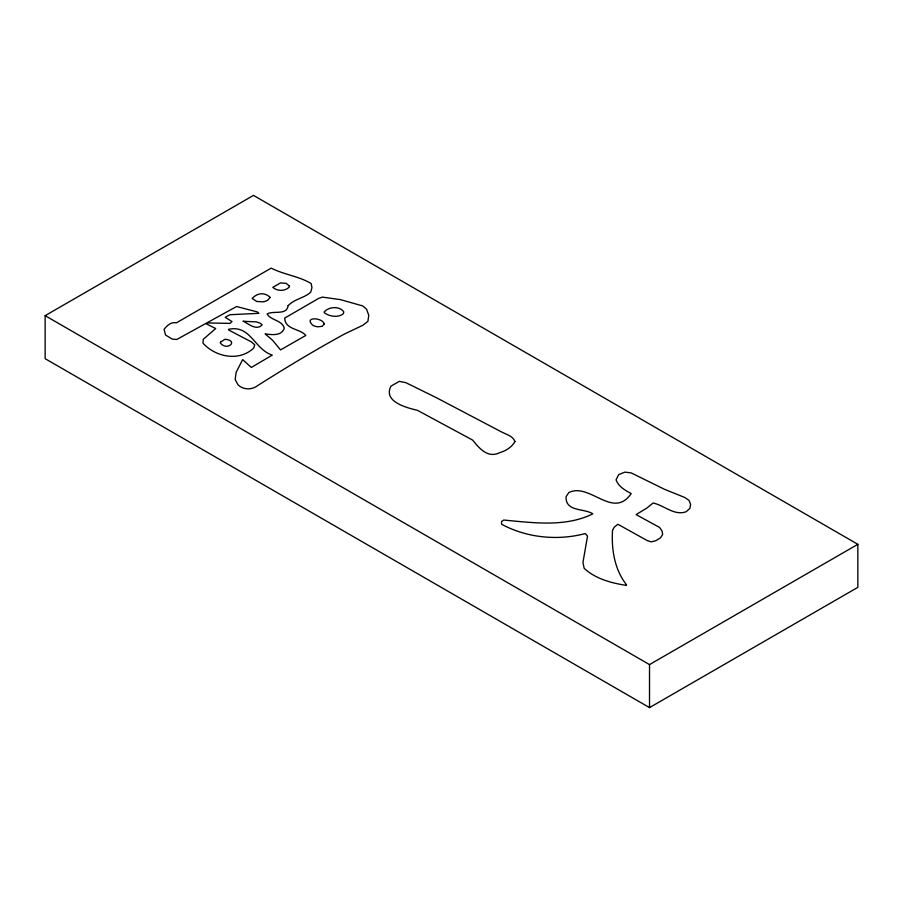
<?xml version="1.0" encoding="UTF-8"?>
<svg xmlns="http://www.w3.org/2000/svg" width="903" height="903" viewBox="0 0 903 903"><rect width="100%" height="100%" fill="white"/><g stroke="black" fill="none" stroke-linecap="round" stroke-linejoin="round"><path stroke-width="1.35" d="M45.15 315.666L253.483 195.387L857.85 544.317L857.85 587.334L649.517 707.613L45.15 358.683L45.15 315.666L649.517 664.597L857.85 544.317M242.975 321.265L256.418 321.886L260.357 323.285L262.141 324.843C256.768 330.972 248.776 324.109 243.528 321.287M649.517 664.597L649.517 707.613M288.147 305.586C286.793 315.802 273.259 310.226 267.119 313.996C270.945 320.588 281.86 319.899 284.298 328.128C281.691 336.288 271.803 334.72 265.143 333.941L272.514 340.194L280.528 349.901L305.857 335.431C299.717 328.376 285.224 329.877 284.671 318.104L318.736 298.351L322.45 297.11L340.51 299.649L362.803 305.959L366.584 309.244L368.763 315.294L367.905 321.344L362.735 325.328L344.461 334.031C314.854 350.262 285.935 367.634 257.479 385.705C251.768 390.119 243.257 389.927 238.042 384.825L235.186 379.587L236.089 372.442L242.647 359.608L251.339 367.442L272.277 355.105C254.262 349.326 250.729 324.572 228.594 329.302L228.696 330.013L251.44 341.944L254.725 344.833L253.822 347.937C239.419 361.81 215.828 357.295 202.994 343.196L203.277 339.302L215.682 328.523L206.381 323.906L207.972 322.958L230.005 323.398L231.992 321.558L225.197 317.314L229.949 314.718L258.868 313.341L257.502 311.986L236.563 306.523L176.762 339.494L172.157 339.076L165.531 334.968L164.098 329.358C166.942 325.498 171.322 321.57 176.457 322.811L271.216 268.112C283.869 274.681 299.232 276.25 311.185 283.565L311.93 287.718L310.722 292.132C304.898 297.708 296.071 298.656 289.784 304.119L288.147 305.586M612.516 530.377C611.365 549.317 614.446 569.387 626.445 584.67L626.389 585.415C611.297 583.011 595.596 578.958 584.151 568.28L582.954 562.456L587.514 536.122L585.279 533.56C557.636 540.92 526.765 537.827 501.594 524.259L501.537 521.539L503.727 520.049C533.075 522.758 565.583 527.397 592.797 513.83C584.207 508.073 565.188 512.08 566.102 496.594L568.867 492.519C589.783 482.213 613.148 520.038 631.197 493.569C625.124 490.284 618.623 486.717 616.049 479.865L618.657 474.628L624.887 472.134L631.163 472.89L664.743 489.415L684.835 497.508L689.023 500.443L690.592 504.246L689.903 508.389L686.167 511.73C674.27 516.087 664.326 505.364 653.129 503.016L646.695 508.141L636.107 514.608L659.585 527.454L662.068 530.998L662.655 534.441L660.454 537.872L655.849 540.705L651.074 541.845L647.259 540.592L617.878 524.259L614.209 527.205L612.516 530.377M220.467 342.192L220.377 343.061C227.308 351.572 239.171 340.442 224.903 339.302L220.467 342.192M324.358 311.907L324.267 312.743C329.155 316.332 337.485 317.924 342.79 314.199A7.664 4.425 0 0 0 343.704 311.738C339.776 305.993 328.647 306.478 324.358 311.907M289.468 286.127L289.378 286.894C285.325 291.432 277.323 291.443 272.819 287.335L280.562 282.876L286.206 283.361L289.468 286.127M514.97 441.477C512.193 446.793 506.064 450.868 500.059 452.527C487.992 458.735 479.38 448.531 472.653 440.1L417.423 410.312C406.361 407.693 382.985 401.677 390.92 386.191L399.273 381.371L405.774 382.635L436.104 397.546L500.691 431.499C505.657 434.309 512.656 435.607 514.97 441.477M324.143 323.996L322.292 326.276L318.003 326.796A9.29 5.362 0 0 1 312.923 325.373C302.968 316.389 322.822 317.393 324.143 323.996M270.155 297.414L267.898 300.056A9.877 5.7 0 0 1 262.976 301.828L256.779 301.467L252.129 298.487C257.468 292.651 264.918 292.154 270.155 297.414"/></g></svg>
